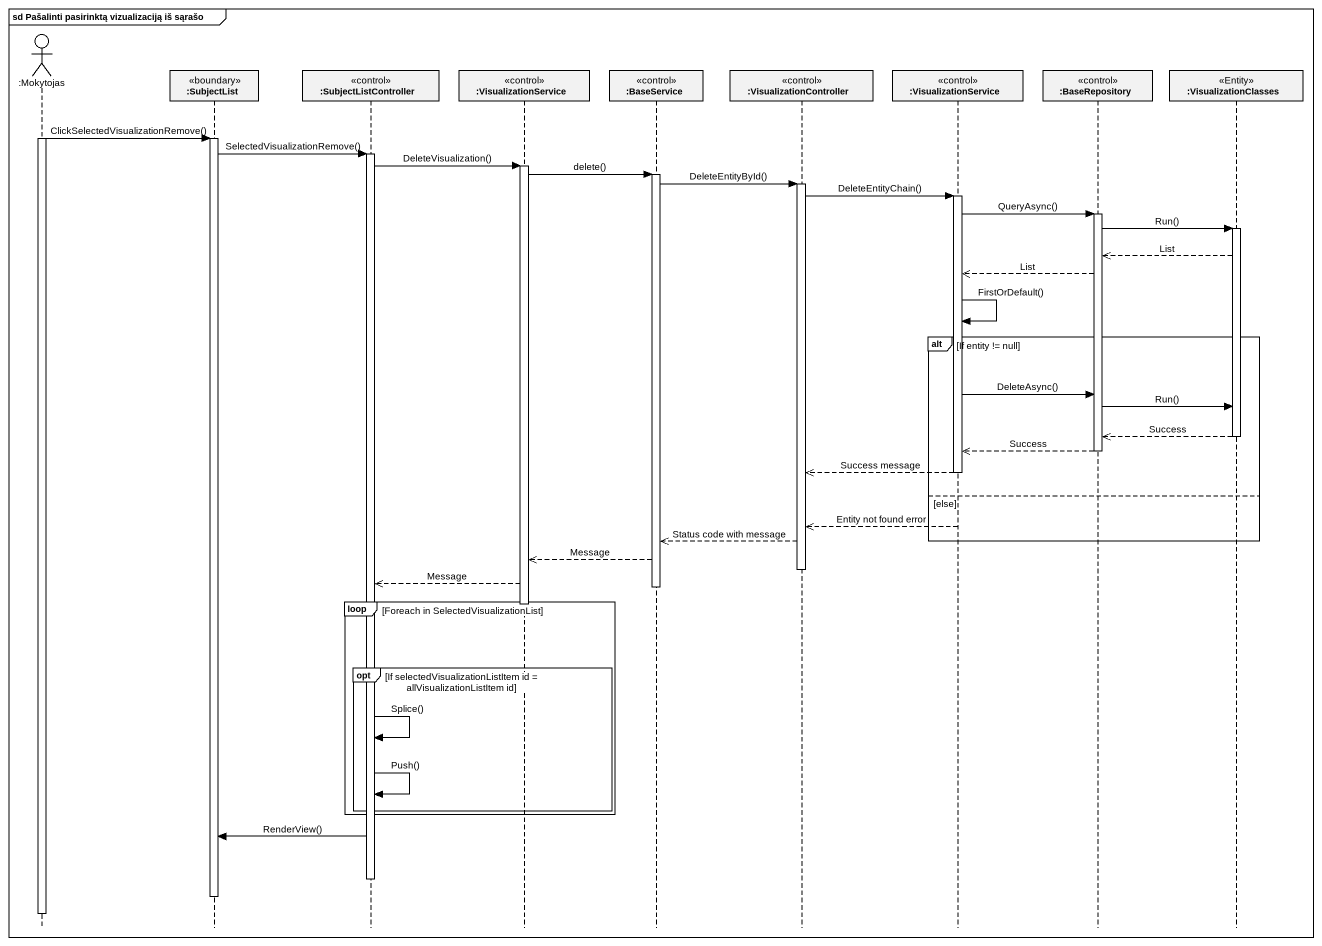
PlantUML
@startuml
mainframe sd Pašalinti pasirinktą vizualizaciją iš sąrašo
hide footbox
actor ":Mokytojas" as Mokytojas
participant ":SubjectList" as SubjectList <<boundary>>
participant ":SubjectListController" as SubjectListController <<control>>
participant ":VisualizationService" as VisualizationService <<control>>
participant ":BaseService" as BaseService <<control>>
participant ":VisualizationController" as VisualizationController <<control>>
participant ":VisualizationService" as VisualizationService_2 <<control>>
participant ":BaseRepository" as BaseRepository <<control>>
participant ":VisualizationClasses" as VisualizationClasses <<Entity>>

activate Mokytojas
Mokytojas -> SubjectList : ClickSelectedVisualizationRemove()
activate SubjectList
SubjectList -> SubjectListController : SelectedVisualizationRemove()
activate SubjectListController
SubjectListController -> VisualizationService : DeleteVisualization()
activate VisualizationService
VisualizationService -> BaseService : delete()
activate BaseService
BaseService -> VisualizationController : DeleteEntityById()
activate VisualizationController
VisualizationController -> VisualizationService_2 : DeleteEntityChain()
activate VisualizationService_2
VisualizationService_2 -> BaseRepository : QueryAsync()
activate BaseRepository
BaseRepository -> VisualizationClasses : Run()
activate VisualizationClasses
VisualizationClasses -->> BaseRepository : List
BaseRepository -->> VisualizationService_2 : List
VisualizationService_2 -> VisualizationService_2 : FirstOrDefault()
alt If entity != null
  VisualizationService_2 -> BaseRepository : DeleteAsync()
  BaseRepository -> VisualizationClasses : Run()
  VisualizationClasses -->> BaseRepository : Success
  deactivate VisualizationClasses
  BaseRepository -->> VisualizationService_2 : Success
  deactivate BaseRepository
  VisualizationService_2 -->> VisualizationController : Success message
  deactivate VisualizationService_2
else else
  VisualizationService_2 -->> VisualizationController : Entity not found error
  VisualizationController -->> BaseService : Status code with message
end
BaseService -->> VisualizationService : Message
deactivate VisualizationController
VisualizationService -->> SubjectListController : Message
deactivate BaseService
loop Foreach in SelectedVisualizationList
  deactivate VisualizationService
  opt If selectedVisualizationListItem id = allVisualizationListItem id
    SubjectListController -> SubjectListController : Splice()
    SubjectListController -> SubjectListController : Push()
  end
end
SubjectListController -> SubjectList : RenderView()
deactivate SubjectListController
deactivate SubjectList
deactivate Mokytojas
@enduml
